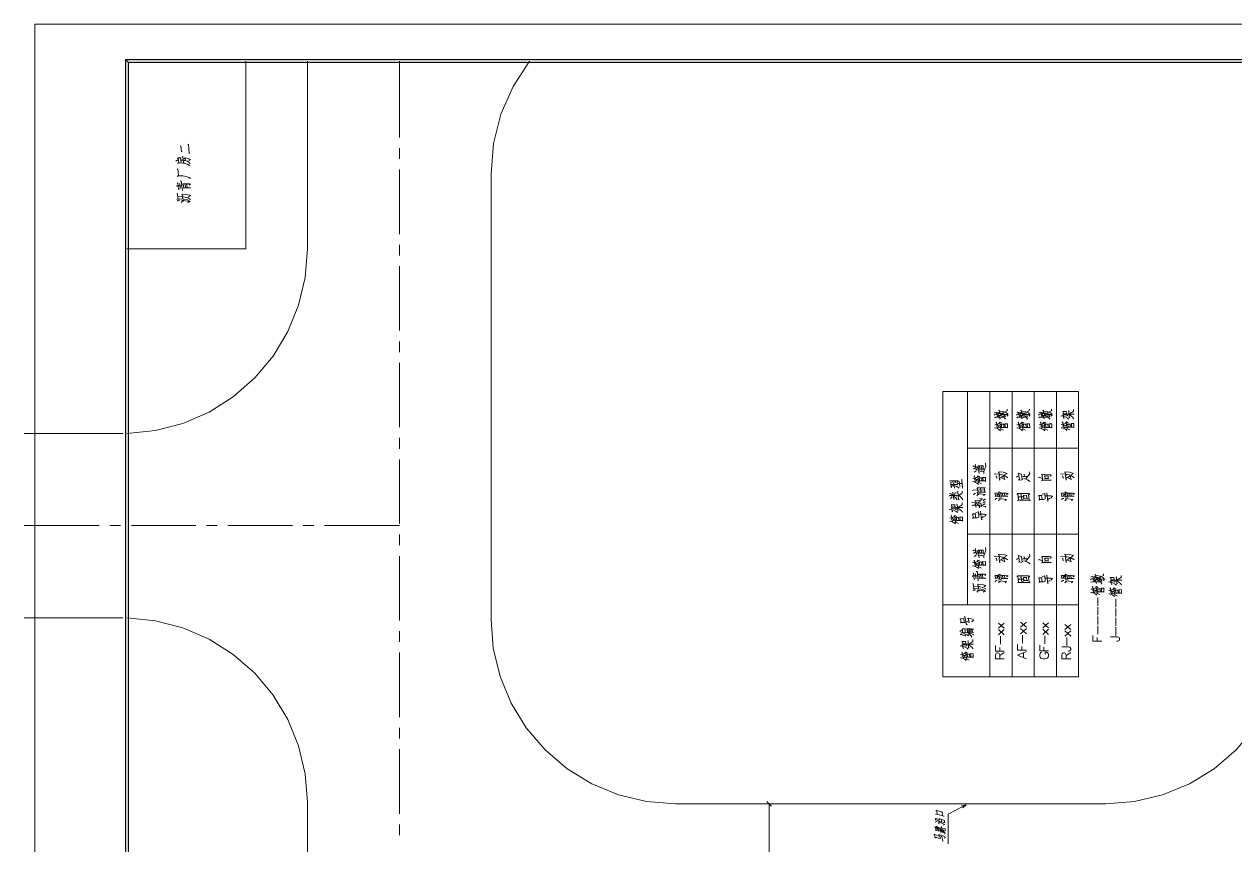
# Model space of a CAD drawing. Header units: millimetres. Extents: x 261 to 114907, y 32 to 1998430.
# Drawn here: x 13619 to 53020, y 1971724 to 1998430 of the extents above; entities that cross this region are included whole.
import ezdxf

# ---------------------------------------------------------------- set-up
doc = ezdxf.new("R2010")
doc.units = ezdxf.units.MM

msp = doc.modelspace()

# ---------------------------------------------------------------- hatches: boundary and pattern name
h = msp.add_hatch(color=0)
h.dxf.hatch_style = 2
h.paths.add_polyline_path([(113757, 1997279), (113657, 1997179), (17014, 1997179), (16914, 1997279)])
h = msp.add_hatch(color=0)
h.dxf.hatch_style = 2
h.paths.add_polyline_path([(16914, 1997279), (17014, 1997179), (17014, 1928383), (16914, 1928283)])
h = msp.add_hatch(color=0)
h.dxf.hatch_style = 2
h.paths.add_polyline_path([(22834, 1991113), (22832, 1991115), (22834, 1991116), (22835, 1991115)])

# ---------------------------------------------------------------- linework, layer by layer
at = {"color": 0, "lineweight": 0}
for points in [[(114907, 1927133), (114907, 1998430), (13963, 1998430), (13963, 1927133)], [(113757, 1997279), (113657, 1997179), (17014, 1997179), (16914, 1997279)], [(16914, 1997279), (17014, 1997179), (17014, 1928383), (16914, 1928283)], [(44619, 1983325), (44634, 1983343)]]:
    msp.add_lwpolyline(points, close=True, dxfattribs=at)
for points in [[(20833, 1997229), (20833, 1991115)], [(22834, 1997229), (22834, 1991115)], [(25835, 1997229), (25835, 1994745)], [(30065, 1997229), (29528, 1996402), (29135, 1995499), (28894, 1994543), (28813, 1993560)], [(18984, 1994226), (18964, 1994529), (18945, 1994519)], [(18759, 1994290), (18740, 1994277), (18720, 1994475), (18696, 1994459)], [(18822, 1993934), (18799, 1993918), (18779, 1994129), (18755, 1994119)], [(18984, 1994226), (19008, 1994245)], [(25835, 1994396), (25835, 1994046)], [(18555, 1993978), (18594, 1994009), (18621, 1994000)], [(18645, 1993505), (18621, 1993722), (18594, 1993706)], [(18649, 1993918), (18625, 1994075), (18598, 1994066), (18633, 1994081), (18724, 1994081), (18708, 1994081), (18728, 1993915)], [(18637, 1993918), (18606, 1993902)], [(18637, 1993918), (18783, 1993908), (18929, 1993877), (19011, 1993826)], [(18763, 1994015), (18740, 1993990)], [(18763, 1994015), (18787, 1994006)], [(18838, 1993993), (18799, 1993978)], [(18862, 1993990), (18854, 1994069), (18826, 1994059), (18862, 1994078), (18952, 1994062), (19031, 1994031), (18976, 1993993)], [(18838, 1993993), (18929, 1993968), (18984, 1993930), (19015, 1993886)], [(18621, 1993499), (18602, 1993470)], [(18621, 1993499), (18779, 1993499), (18889, 1993476), (18988, 1993439), (19027, 1993413)], [(18783, 1993029), (18767, 1993014), (18732, 1993332), (18708, 1993316)], [(25835, 1993697), (25835, 1991601)], [(28813, 1993560), (28813, 1979057)], [(18586, 1993174), (18562, 1993155)], [(18586, 1993174), (18748, 1993174)], [(18621, 1992749), (18606, 1992919), (18590, 1992906)], [(18661, 1993070), (18637, 1993051), (18614, 1993266), (18598, 1993253)], [(18708, 1993098), (18696, 1993086), (18680, 1993250), (18673, 1993237)], [(18795, 1993234), (18775, 1993221), (18799, 1993234), (19008, 1993234), (19035, 1993225), (18992, 1993187)], [(18814, 1993101), (18791, 1993092)], [(18795, 1993234), (18811, 1993101)], [(18814, 1993101), (19031, 1993101), (19011, 1993089)], [(18862, 1993206), (18842, 1993196)], [(18862, 1993206), (18874, 1993108)], [(18925, 1993101), (18917, 1993209), (18897, 1993199)], [(18586, 1992730), (18625, 1992746), (18795, 1992736), (18933, 1992711), (19027, 1992664)], [(18645, 1992702), (18610, 1992667)], [(18689, 1992834), (18645, 1992818)], [(18645, 1992702), (18680, 1992705)], [(18689, 1992834), (18807, 1992815), (18948, 1992774), (19027, 1992727)], [(18755, 1992670), (18724, 1992623)], [(18779, 1992752), (18763, 1992897), (18744, 1992884), (18771, 1992897), (18905, 1992887), (19035, 1992853), (18968, 1992809)], [(19000, 1992661), (18744, 1992708)], [(18755, 1992670), (18803, 1992670)], [(18779, 1992752), (18795, 1992768)], [(19000, 1992661), (18940, 1992626)], [(16964, 1985114), (17888, 1985207), (18787, 1985440), (19639, 1985809), (20424, 1986306), (21122, 1986918), (21718, 1987630), (22198, 1988425), (22548, 1989285), (22762, 1990188), (22834, 1991115)], [(16964, 1991115), (20833, 1991115)], [(25835, 1991252), (25835, 1990903)], [(25835, 1990553), (25835, 1988457)], [(25835, 1988108), (25835, 1987759)], [(25835, 1987409), (25835, 1985313)], [(43523, 1986473), (47932, 1986473)], [(43523, 1986473), (47212, 1986473)], [(43523, 1977186), (43523, 1986473)], [(44319, 1979535), (44319, 1986473)], [(45051, 1977186), (45051, 1986473)], [(45771, 1977186), (45771, 1986473)], [(46491, 1977186), (46491, 1986473)], [(47212, 1977186), (47212, 1986473)], [(47932, 1977186), (47932, 1986473)], [(45363, 1985791), (45348, 1985873), (45325, 1985861)], [(45397, 1985839), (45363, 1985827)], [(45397, 1985839), (45499, 1985818), (45586, 1985782), (45628, 1985743)], [(45613, 1985843), (45454, 1985773)], [(45613, 1985843), (45616, 1985897)], [(46083, 1985791), (46068, 1985873), (46045, 1985861)], [(46117, 1985839), (46083, 1985827)], [(46117, 1985839), (46220, 1985818), (46306, 1985782), (46348, 1985743)], [(46333, 1985843), (46174, 1985773)], [(46333, 1985843), (46337, 1985897)], [(46803, 1985791), (46788, 1985873), (46766, 1985861)], [(46837, 1985839), (46803, 1985827)], [(46837, 1985839), (46940, 1985818), (47027, 1985782), (47068, 1985743)], [(47053, 1985843), (46894, 1985773)], [(47053, 1985843), (47057, 1985897)], [(47429, 1985833), (47410, 1985821), (47429, 1985830), (47546, 1985830), (47535, 1985830), (47539, 1985758)], [(47429, 1985833), (47440, 1985755)], [(47656, 1985637), (47633, 1985622), (47614, 1985852), (47595, 1985836)], [(47637, 1985746), (47770, 1985830), (47770, 1985891)], [(45223, 1985734), (45193, 1985703)], [(45231, 1985809), (45200, 1985794)], [(45227, 1985640), (45200, 1985622)], [(45223, 1985734), (45261, 1985728)], [(45227, 1985640), (45496, 1985640)], [(45231, 1985809), (45340, 1985794), (45424, 1985776), (45481, 1985758)], [(45276, 1985386), (45265, 1985479), (45246, 1985464)], [(45306, 1985682), (45295, 1985667), (45272, 1985773), (45253, 1985767)], [(45337, 1985431), (45295, 1985407)], [(45325, 1985697), (45314, 1985761), (45303, 1985755), (45314, 1985761), (45386, 1985761), (45382, 1985761), (45390, 1985703)], [(45337, 1985697), (45318, 1985688)], [(45390, 1985597), (45371, 1985588), (45356, 1985679), (45333, 1985670)], [(45337, 1985697), (45405, 1985697), (45393, 1985691)], [(45337, 1985431), (45352, 1985425)], [(45401, 1985256), (45371, 1985470), (45348, 1985461), (45378, 1985479), (45435, 1985443)], [(45454, 1985685), (45435, 1985673), (45420, 1985758), (45397, 1985746), (45424, 1985761), (45488, 1985722)], [(45503, 1985728), (45469, 1985707)], [(45533, 1985576), (45560, 1985591), (45477, 1985676)], [(45530, 1985652), (45556, 1985664), (45496, 1985761)], [(45503, 1985728), (45616, 1985731), (45643, 1985716), (45598, 1985676)], [(45549, 1985310), (45541, 1985422), (45526, 1985419), (45541, 1985428), (45620, 1985425), (45624, 1985310)], [(45943, 1985734), (45913, 1985703)], [(45951, 1985809), (45921, 1985794)], [(45947, 1985640), (45921, 1985622)], [(45943, 1985734), (45981, 1985728)], [(45947, 1985640), (46216, 1985640)], [(45951, 1985809), (46061, 1985794), (46144, 1985776), (46201, 1985758)], [(45996, 1985386), (45985, 1985479), (45966, 1985464)], [(46026, 1985682), (46015, 1985667), (45992, 1985773), (45973, 1985767)], [(46057, 1985431), (46015, 1985407)], [(46045, 1985697), (46034, 1985761), (46023, 1985755), (46034, 1985761), (46106, 1985761), (46102, 1985761), (46110, 1985703)], [(46057, 1985697), (46038, 1985688)], [(46110, 1985597), (46091, 1985588), (46076, 1985679), (46053, 1985670)], [(46057, 1985697), (46125, 1985697), (46114, 1985691)], [(46057, 1985431), (46072, 1985425)], [(46121, 1985256), (46091, 1985470), (46068, 1985461), (46098, 1985479), (46155, 1985443)], [(46174, 1985685), (46155, 1985673), (46140, 1985758), (46117, 1985746), (46144, 1985761), (46208, 1985722)], [(46223, 1985728), (46189, 1985707)], [(46254, 1985576), (46280, 1985591), (46197, 1985676)], [(46250, 1985652), (46276, 1985664), (46216, 1985761)], [(46223, 1985728), (46337, 1985731), (46363, 1985716), (46318, 1985676)], [(46269, 1985310), (46261, 1985422), (46246, 1985419), (46261, 1985428), (46340, 1985425), (46344, 1985310)], [(46664, 1985734), (46633, 1985703)], [(46671, 1985809), (46641, 1985794)], [(46667, 1985640), (46641, 1985622)], [(46664, 1985734), (46701, 1985728)], [(46667, 1985640), (46936, 1985640)], [(46671, 1985809), (46781, 1985794), (46864, 1985776), (46921, 1985758)], [(46716, 1985386), (46705, 1985479), (46686, 1985464)], [(46747, 1985682), (46735, 1985667), (46713, 1985773), (46694, 1985767)], [(46777, 1985431), (46735, 1985407)], [(46766, 1985697), (46754, 1985761), (46743, 1985755), (46754, 1985761), (46826, 1985761), (46822, 1985761), (46830, 1985703)], [(46777, 1985697), (46758, 1985688)], [(46830, 1985597), (46811, 1985588), (46796, 1985679), (46773, 1985670)], [(46777, 1985697), (46845, 1985697), (46834, 1985691)], [(46777, 1985431), (46792, 1985425)], [(46841, 1985256), (46811, 1985470), (46788, 1985461), (46819, 1985479), (46875, 1985443)], [(46894, 1985685), (46875, 1985673), (46860, 1985758), (46837, 1985746), (46864, 1985761), (46928, 1985722)], [(46943, 1985728), (46909, 1985707)], [(46974, 1985576), (47000, 1985591), (46917, 1985676)], [(46970, 1985652), (46996, 1985664), (46936, 1985761)], [(46943, 1985728), (47057, 1985731), (47083, 1985716), (47038, 1985676)], [(46989, 1985310), (46981, 1985422), (46966, 1985419), (46981, 1985428), (47061, 1985425), (47064, 1985310)], [(47376, 1985682), (47354, 1985670)], [(47376, 1985682), (47497, 1985655), (47580, 1985613), (47622, 1985579)], [(47437, 1985392), (47425, 1985485), (47406, 1985470)], [(47440, 1985755), (47414, 1985743)], [(47474, 1985613), (47452, 1985597), (47437, 1985716), (47422, 1985700), (47452, 1985719), (47516, 1985716), (47584, 1985697), (47546, 1985670)], [(47440, 1985755), (47565, 1985755), (47558, 1985743)], [(47497, 1985437), (47455, 1985413)], [(47497, 1985437), (47512, 1985431)], [(47561, 1985262), (47531, 1985476), (47508, 1985467), (47539, 1985485), (47595, 1985449)], [(47595, 1985743), (47565, 1985722)], [(47595, 1985743), (47792, 1985740), (47773, 1985728)], [(47645, 1985725), (47747, 1985634), (47781, 1985591)], [(47709, 1985316), (47701, 1985428), (47686, 1985425), (47701, 1985434), (47781, 1985431), (47785, 1985316)], [(13619, 1985113), (16832, 1985113)], [(45238, 1985292), (45204, 1985286)], [(45246, 1985407), (45208, 1985392)], [(45238, 1985292), (45344, 1985244), (45393, 1985201)], [(45246, 1985407), (45329, 1985359)], [(45299, 1985277), (45280, 1985359), (45253, 1985343)], [(45337, 1985313), (45303, 1985289)], [(45325, 1985337), (45352, 1985362), (45382, 1985356)], [(45337, 1985313), (45375, 1985304)], [(45409, 1985256), (45378, 1985241)], [(45431, 1985310), (45424, 1985410), (45401, 1985401), (45424, 1985410), (45499, 1985410), (45507, 1985316)], [(45431, 1985310), (45409, 1985298)], [(45409, 1985256), (45492, 1985220)], [(45431, 1985310), (45632, 1985310), (45613, 1985298)], [(45958, 1985292), (45924, 1985286)], [(45966, 1985407), (45928, 1985392)], [(45958, 1985292), (46064, 1985244), (46114, 1985201)], [(45966, 1985407), (46049, 1985359)], [(46019, 1985277), (46000, 1985359), (45973, 1985343)], [(46057, 1985313), (46023, 1985289)], [(46045, 1985337), (46072, 1985362), (46102, 1985356)], [(46057, 1985313), (46095, 1985304)], [(46129, 1985256), (46098, 1985241)], [(46151, 1985310), (46144, 1985410), (46121, 1985401), (46144, 1985410), (46220, 1985410), (46227, 1985316)], [(46151, 1985310), (46129, 1985298)], [(46129, 1985256), (46212, 1985220)], [(46151, 1985310), (46352, 1985310), (46333, 1985298)], [(46679, 1985292), (46645, 1985286)], [(46686, 1985407), (46648, 1985392)], [(46679, 1985292), (46784, 1985244), (46834, 1985201)], [(46686, 1985407), (46769, 1985359)], [(46739, 1985277), (46720, 1985359), (46694, 1985343)], [(46777, 1985313), (46743, 1985289)], [(46766, 1985337), (46792, 1985362), (46822, 1985356)], [(46777, 1985313), (46815, 1985304)], [(46849, 1985256), (46819, 1985241)], [(46872, 1985310), (46864, 1985410), (46841, 1985401), (46864, 1985410), (46940, 1985410), (46947, 1985316)], [(46872, 1985310), (46849, 1985298)], [(46849, 1985256), (46932, 1985220)], [(46872, 1985310), (47072, 1985310), (47053, 1985298)], [(47399, 1985298), (47365, 1985292)], [(47406, 1985413), (47369, 1985398)], [(47399, 1985298), (47505, 1985250), (47554, 1985208)], [(47406, 1985413), (47489, 1985365)], [(47459, 1985283), (47440, 1985365), (47414, 1985350)], [(47497, 1985319), (47463, 1985295)], [(47486, 1985343), (47512, 1985368), (47542, 1985362)], [(47497, 1985319), (47535, 1985310)], [(47569, 1985262), (47539, 1985247)], [(47592, 1985316), (47584, 1985416), (47561, 1985407), (47584, 1985416), (47660, 1985416), (47667, 1985322)], [(47592, 1985316), (47569, 1985304)], [(47569, 1985262), (47652, 1985226)], [(47592, 1985316), (47792, 1985316), (47773, 1985304)], [(25835, 1984964), (25835, 1984615)], [(25835, 1984265), (25835, 1982169)], [(44319, 1984633), (47932, 1984633)], [(47212, 1977186), (47212, 1984633)], [(47932, 1977186), (47932, 1984633)], [(44513, 1984054), (44491, 1984039)], [(44513, 1984054), (44608, 1984018)], [(44566, 1983988), (44513, 1983954)], [(44589, 1983885), (44536, 1983851)], [(44634, 1983933), (44608, 1983915), (44585, 1984106), (44566, 1984094)], [(44566, 1983988), (44600, 1983976)], [(44589, 1983885), (44608, 1983882)], [(44634, 1984006), (44611, 1983997)], [(44634, 1984006), (44679, 1983972)], [(44664, 1984054), (44645, 1984048), (44664, 1984060), (44846, 1984060), (44827, 1984060), (44835, 1983954)], [(44683, 1983954), (44657, 1983939)], [(44710, 1983830), (44698, 1983821), (44679, 1983891), (44664, 1983885), (44691, 1983903), (44751, 1983870), (44782, 1983891), (44816, 1983888), (44854, 1983867), (44854, 1983806), (44854, 1983870), (44918, 1984051), (44910, 1984139)], [(44664, 1984054), (44676, 1983954)], [(44683, 1983954), (44857, 1983954), (44838, 1983948)], [(44713, 1984042), (44698, 1984033)], [(44713, 1984042), (44725, 1983954)], [(44782, 1983957), (44766, 1984042), (44751, 1984033)], [(45378, 1983752), (45359, 1983740), (45340, 1983852), (45318, 1983846), (45359, 1983864), (45477, 1983849), (45613, 1983813), (45541, 1983776)], [(46208, 1983625), (46344, 1983795), (46337, 1983864)], [(47539, 1983752), (47520, 1983740), (47501, 1983852), (47478, 1983846), (47520, 1983864), (47637, 1983849), (47773, 1983813), (47701, 1983776)], [(43758, 1983571), (43731, 1983556)], [(43758, 1983571), (43980, 1983574), (44022, 1983565), (43973, 1983520)], [(43811, 1983362), (43788, 1983347), (43777, 1983489), (43762, 1983480)], [(43818, 1983529), (43773, 1983517)], [(43818, 1983529), (43943, 1983532), (43916, 1983514)], [(43894, 1983332), (43875, 1983492), (43863, 1983483)], [(44003, 1983483), (43969, 1983468)], [(44003, 1983483), (44143, 1983480)], [(44083, 1983399), (44068, 1983386), (44052, 1983562), (44037, 1983544)], [(44158, 1983335), (44140, 1983617), (44124, 1983608)], [(44521, 1983546), (44487, 1983540)], [(44528, 1983661), (44491, 1983646)], [(44521, 1983546), (44626, 1983498), (44676, 1983455)], [(44559, 1983640), (44547, 1983734), (44528, 1983719)], [(44528, 1983661), (44611, 1983613)], [(44581, 1983531), (44562, 1983613), (44536, 1983598)], [(44619, 1983685), (44577, 1983661)], [(44619, 1983567), (44585, 1983543)], [(44608, 1983592), (44634, 1983616), (44664, 1983610)], [(44619, 1983685), (44634, 1983679)], [(44619, 1983567), (44657, 1983558)], [(44683, 1983510), (44653, 1983725), (44630, 1983716), (44660, 1983734), (44717, 1983698)], [(44691, 1983510), (44660, 1983495)], [(44713, 1983564), (44706, 1983664), (44683, 1983655), (44706, 1983664), (44782, 1983664), (44789, 1983570)], [(44713, 1983564), (44691, 1983552)], [(44691, 1983510), (44774, 1983473)], [(44713, 1983564), (44914, 1983564), (44895, 1983552)], [(44831, 1983564), (44823, 1983676), (44808, 1983673), (44823, 1983682), (44903, 1983679), (44907, 1983564)], [(45223, 1983798), (45189, 1983785)], [(45223, 1983798), (45359, 1983788), (45518, 1983749), (45635, 1983670)], [(45265, 1983725), (45242, 1983716)], [(45265, 1983725), (45276, 1983640)], [(45386, 1983613), (45367, 1983592), (45352, 1983740)], [(45401, 1983673), (45367, 1983655)], [(45401, 1983673), (45537, 1983610), (45499, 1983713)], [(45481, 1983725), (45428, 1983692)], [(45481, 1983725), (45530, 1983719)], [(45955, 1983716), (45913, 1983686)], [(45955, 1983716), (45973, 1983710)], [(45981, 1983819), (45966, 1983810), (45985, 1983822), (46049, 1983798)], [(46019, 1983607), (45970, 1983598)], [(45981, 1983819), (46015, 1983601)], [(46019, 1983607), (46087, 1983586)], [(46121, 1983625), (46095, 1983610), (46076, 1983788), (46057, 1983773)], [(46129, 1983713), (46102, 1983698)], [(46129, 1983713), (46265, 1983713)], [(46170, 1983643), (46140, 1983631)], [(46178, 1983710), (46170, 1983782), (46151, 1983767)], [(46170, 1983643), (46276, 1983598), (46356, 1983546)], [(46664, 1983692), (46626, 1983667)], [(46664, 1983692), (46766, 1983634)], [(46762, 1983589), (46750, 1983782), (46728, 1983773), (46754, 1983782), (46993, 1983779), (47053, 1983758), (47004, 1983722)], [(46758, 1983589), (46728, 1983567)], [(46758, 1983589), (47042, 1983586), (47019, 1983580)], [(46845, 1983643), (46841, 1983728), (46815, 1983722), (46841, 1983731), (46955, 1983731), (46943, 1983728), (46951, 1983640)], [(46845, 1983643), (46822, 1983631)], [(46845, 1983643), (46959, 1983643), (46947, 1983634)], [(47384, 1983798), (47350, 1983785)], [(47384, 1983798), (47520, 1983788), (47679, 1983749), (47796, 1983670)], [(47425, 1983725), (47403, 1983716)], [(47425, 1983725), (47437, 1983640)], [(47546, 1983613), (47527, 1983592), (47512, 1983740)], [(47561, 1983673), (47527, 1983655)], [(47561, 1983673), (47698, 1983610), (47660, 1983713)], [(47641, 1983725), (47588, 1983692)], [(47641, 1983725), (47690, 1983719)], [(43739, 1983087), (43720, 1983075)], [(43769, 1983160), (43731, 1983151)], [(43739, 1983087), (43943, 1983090)], [(43769, 1983160), (43830, 1983115)], [(43992, 1983447), (43780, 1983447)], [(43818, 1983405), (43784, 1983389)], [(43818, 1983405), (43871, 1983405), (43954, 1983392), (44007, 1983365), (44052, 1983326)], [(43897, 1982987), (43871, 1982975), (43845, 1983196), (43830, 1983181)], [(43879, 1983072), (43947, 1983006), (43988, 1982948)], [(43924, 1983178), (43886, 1983105)], [(43894, 1983332), (43901, 1983341)], [(43924, 1983178), (43962, 1983181)], [(43973, 1983093), (43950, 1983075)], [(43973, 1983093), (44068, 1983066), (44136, 1983002), (44174, 1982954)], [(43992, 1983447), (43980, 1983438)], [(44030, 1982954), (44003, 1983220), (43988, 1983208)], [(44151, 1983172), (44033, 1983090)], [(44151, 1983172), (44151, 1983229)], [(44158, 1983335), (44170, 1983344)], [(44483, 1983250), (44502, 1983268), (44876, 1983271)], [(44521, 1983117), (44559, 1983159), (44589, 1983150)], [(44653, 1983199), (44619, 1983183)], [(44653, 1983126), (44626, 1983084)], [(44634, 1983343), (44664, 1983202)], [(44634, 1983343), (44895, 1983343), (44865, 1983343), (44888, 1983199)], [(44891, 1983120), (44649, 1983159)], [(44653, 1983199), (44903, 1983199)], [(44653, 1983126), (44695, 1983123)], [(44748, 1983325), (44729, 1983316)], [(44748, 1983325), (44770, 1983195)], [(44891, 1983120), (44846, 1983087)], [(45234, 1983071), (45223, 1983165), (45208, 1983156), (45227, 1983168), (45363, 1983168)], [(45234, 1983074), (45216, 1983062)], [(45234, 1983074), (45367, 1983074)], [(45295, 1983129), (45272, 1983117), (45295, 1983129), (45363, 1983129)], [(45295, 1983129), (45303, 1983071)], [(45367, 1983041), (45352, 1983207), (45333, 1983201), (45352, 1983213), (45409, 1983189)], [(45420, 1983074), (45405, 1983168), (45390, 1983153), (45409, 1983168), (45586, 1983171), (45639, 1983153), (45590, 1983120)], [(45405, 1983062), (45428, 1983071), (45628, 1983071), (45609, 1983062)], [(45465, 1983150), (45450, 1983141)], [(45465, 1983150), (45473, 1983077)], [(45526, 1983153), (45518, 1983147)], [(45526, 1983153), (45537, 1983077)], [(45958, 1983150), (45928, 1983135), (45958, 1983153), (46306, 1983153), (46348, 1983141), (46314, 1983111)], [(45958, 1983150), (45985, 1982935)], [(46110, 1982965), (46091, 1982950), (46072, 1983123), (46049, 1983111)], [(46148, 1983093), (46132, 1983087), (46151, 1983099), (46257, 1983096), (46246, 1983096), (46254, 1983011)], [(46148, 1983093), (46155, 1983002)], [(46325, 1982932), (46306, 1983123)], [(46656, 1983087), (46630, 1983074), (46656, 1983087), (46747, 1983087), (46731, 1983087), (46750, 1982959)], [(46656, 1983087), (46667, 1982962)], [(46660, 1982959), (46807, 1982959), (46845, 1982987), (46837, 1983153), (46754, 1983132)], [(46849, 1983065), (46860, 1983080), (47031, 1983080), (47087, 1983065), (47031, 1983008)], [(46951, 1982914), (46932, 1982899), (46906, 1983174), (46887, 1983159)], [(47395, 1983071), (47384, 1983165), (47369, 1983156), (47388, 1983168), (47523, 1983168)], [(47395, 1983074), (47376, 1983062)], [(47395, 1983074), (47527, 1983074)], [(47455, 1983129), (47433, 1983117), (47455, 1983129), (47523, 1983129)], [(47455, 1983129), (47463, 1983071)], [(47527, 1983041), (47512, 1983207), (47493, 1983201), (47512, 1983213), (47569, 1983189)], [(47580, 1983074), (47565, 1983168), (47550, 1983153), (47569, 1983168), (47747, 1983171), (47800, 1983153), (47751, 1983120)], [(47565, 1983062), (47588, 1983071), (47788, 1983071), (47770, 1983062)], [(47626, 1983150), (47611, 1983141)], [(47626, 1983150), (47633, 1983077)], [(47686, 1983153), (47679, 1983147)], [(47686, 1983153), (47698, 1983077)], [(43807, 1983045), (43765, 1982999)], [(43803, 1982791), (43784, 1982779), (43803, 1982788), (43920, 1982788), (43909, 1982788), (43913, 1982715)], [(43814, 1982712), (43788, 1982700)], [(43848, 1982570), (43826, 1982555), (43811, 1982673), (43796, 1982658), (43826, 1982676), (43890, 1982673), (43958, 1982655), (43920, 1982628)], [(43803, 1982791), (43814, 1982712)], [(43807, 1983045), (43837, 1983036)], [(43814, 1982712), (43939, 1982712), (43931, 1982700)], [(43969, 1982700), (43939, 1982679)], [(44030, 1982594), (44007, 1982579), (43988, 1982809), (43969, 1982794)], [(43969, 1982700), (44166, 1982697), (44147, 1982685)], [(44011, 1982703), (44143, 1982788), (44143, 1982848)], [(44018, 1982682), (44121, 1982591), (44155, 1982549)], [(44030, 1982954), (44045, 1982969)], [(44494, 1982875), (44464, 1982859)], [(44510, 1982778), (44472, 1982760)], [(44494, 1982875), (44596, 1982869), (44713, 1982847), (44797, 1982811)], [(44510, 1982778), (44782, 1982775), (44804, 1982769), (44759, 1982739)], [(44626, 1982841), (44604, 1982829), (44593, 1982923), (44555, 1982917), (44589, 1982926), (44645, 1982917), (44732, 1982926), (44782, 1982959), (44797, 1982990), (44706, 1982978)], [(44608, 1982727), (44593, 1982715), (44577, 1982829), (44555, 1982817)], [(44717, 1982715), (44649, 1982823)], [(44695, 1982890), (44657, 1982832)], [(44695, 1982890), (44748, 1982887)], [(44717, 1982715), (44695, 1982693)], [(44880, 1982890), (44827, 1982850)], [(44880, 1982823), (44827, 1982793)], [(44922, 1982736), (44827, 1982745)], [(44831, 1982920), (44872, 1982968), (44907, 1982953)], [(44880, 1982890), (44903, 1982872)], [(44880, 1982823), (44910, 1982808)], [(44922, 1982736), (44891, 1982715)], [(45219, 1982962), (45253, 1982999), (45291, 1982999)], [(45367, 1982965), (45329, 1982923)], [(45371, 1983044), (45340, 1983038)], [(45590, 1982965), (45344, 1982996)], [(45367, 1982965), (45393, 1982956)], [(45371, 1983044), (45431, 1983026)], [(45590, 1982965), (45549, 1982926)], [(45981, 1982935), (45943, 1982923)], [(45981, 1982935), (46359, 1982935), (46337, 1982923)], [(46008, 1983044), (45985, 1983029)], [(46008, 1983044), (46163, 1983044)], [(46155, 1982999), (46132, 1982984)], [(46155, 1982999), (46280, 1983002), (46265, 1982990)], [(46660, 1982959), (46641, 1982941)], [(46940, 1982965), (46978, 1982996), (47015, 1982990)], [(47380, 1982962), (47414, 1982999), (47452, 1982999)], [(47527, 1982965), (47489, 1982923)], [(47531, 1983044), (47501, 1983038)], [(47751, 1982965), (47505, 1982996)], [(47527, 1982965), (47554, 1982956)], [(47531, 1983044), (47592, 1983026)], [(47751, 1982965), (47709, 1982926)], [(43750, 1982640), (43728, 1982628)], [(43780, 1982370), (43743, 1982355)], [(43750, 1982640), (43871, 1982613), (43954, 1982570), (43996, 1982537)], [(43811, 1982349), (43799, 1982443), (43780, 1982428)], [(43780, 1982370), (43863, 1982322)], [(43833, 1982240), (43814, 1982322), (43788, 1982307)], [(43871, 1982394), (43830, 1982370)], [(43871, 1982277), (43837, 1982252)], [(43860, 1982301), (43886, 1982325), (43916, 1982319)], [(43871, 1982394), (43886, 1982388)], [(43871, 1982277), (43909, 1982267)], [(43935, 1982219), (43905, 1982434), (43882, 1982425), (43913, 1982443), (43969, 1982407)], [(43965, 1982273), (43958, 1982373), (43935, 1982364), (43958, 1982373), (44033, 1982373), (44041, 1982280)], [(43965, 1982273), (43943, 1982261)], [(43965, 1982273), (44166, 1982273), (44147, 1982261)], [(44083, 1982273), (44075, 1982385), (44060, 1982382), (44075, 1982391), (44155, 1982388), (44158, 1982273)], [(44498, 1982491), (44472, 1982479), (44498, 1982491), (44589, 1982491), (44574, 1982491), (44593, 1982363)], [(44502, 1982363), (44483, 1982345)], [(44498, 1982491), (44510, 1982366)], [(44502, 1982363), (44649, 1982363), (44687, 1982391), (44679, 1982557), (44596, 1982536)], [(44691, 1982469), (44702, 1982485), (44872, 1982485), (44929, 1982469), (44872, 1982412)], [(44793, 1982318), (44774, 1982303), (44748, 1982578), (44729, 1982563)], [(44782, 1982369), (44819, 1982400), (44857, 1982394)], [(13619, 1982112), (16059, 1982112)], [(16408, 1982112), (16757, 1982112)], [(17107, 1982112), (19203, 1982112)], [(19552, 1982112), (19901, 1982112)], [(20251, 1982112), (22347, 1982112)], [(22696, 1982112), (23045, 1982112)], [(23395, 1982112), (25835, 1982112)], [(43773, 1982255), (43739, 1982249)], [(43773, 1982255), (43879, 1982207), (43928, 1982165)], [(43943, 1982219), (43913, 1982204)], [(43943, 1982219), (44026, 1982183)], [(25835, 1981820), (25835, 1981471)], [(44319, 1981829), (47932, 1981829)], [(25835, 1981121), (25835, 1979025)], [(44513, 1981311), (44491, 1981296)], [(44513, 1981311), (44608, 1981275)], [(44566, 1981244), (44513, 1981211)], [(44589, 1981141), (44536, 1981108)], [(44634, 1981190), (44608, 1981172), (44585, 1981362), (44566, 1981350)], [(44566, 1981244), (44600, 1981232)], [(44589, 1981141), (44608, 1981138)], [(44634, 1981262), (44611, 1981253)], [(44634, 1981262), (44679, 1981229)], [(44664, 1981311), (44645, 1981305), (44664, 1981317), (44846, 1981317), (44827, 1981317), (44835, 1981211)], [(44683, 1981211), (44657, 1981196)], [(44710, 1981087), (44698, 1981078), (44679, 1981147), (44664, 1981141), (44691, 1981159), (44751, 1981126), (44782, 1981147), (44816, 1981144), (44854, 1981123), (44854, 1981063), (44854, 1981126), (44918, 1981308), (44910, 1981396)], [(44664, 1981311), (44676, 1981211)], [(44683, 1981211), (44857, 1981211), (44838, 1981205)], [(44713, 1981299), (44698, 1981290)], [(44713, 1981299), (44725, 1981211)], [(44782, 1981214), (44766, 1981299), (44751, 1981290)], [(45223, 1981120), (45189, 1981108)], [(45223, 1981120), (45189, 1981108)], [(45223, 1981120), (45359, 1981111), (45518, 1981072), (45635, 1980993)], [(45223, 1981120), (45359, 1981111), (45518, 1981072), (45635, 1980993)], [(45378, 1981075), (45359, 1981063), (45340, 1981175), (45318, 1981169), (45359, 1981187), (45477, 1981172), (45613, 1981135), (45541, 1981099)], [(45378, 1981075), (45359, 1981063), (45340, 1981175), (45318, 1981169), (45359, 1981187), (45477, 1981172), (45613, 1981135), (45541, 1981099)], [(45981, 1981141), (45966, 1981132), (45985, 1981144), (46049, 1981120)], [(45981, 1981141), (46015, 1980924)], [(46121, 1980948), (46095, 1980933), (46076, 1981111), (46057, 1981096)], [(46178, 1981032), (46170, 1981105), (46151, 1981090)], [(46208, 1980948), (46344, 1981117), (46337, 1981187)], [(46762, 1980912), (46750, 1981105), (46728, 1981096), (46754, 1981105), (46993, 1981102), (47053, 1981081), (47004, 1981045)], [(47384, 1981120), (47350, 1981108)], [(47384, 1981120), (47520, 1981111), (47679, 1981072), (47796, 1980993)], [(47539, 1981075), (47520, 1981063), (47501, 1981175), (47478, 1981169), (47520, 1981187), (47637, 1981172), (47773, 1981135), (47701, 1981099)], [(44521, 1980803), (44487, 1980797)], [(44528, 1980918), (44491, 1980903)], [(44521, 1980803), (44626, 1980754), (44676, 1980712)], [(44559, 1980896), (44547, 1980990), (44528, 1980975)], [(44528, 1980918), (44611, 1980869)], [(44581, 1980788), (44562, 1980869), (44536, 1980854)], [(44619, 1980942), (44577, 1980918)], [(44619, 1980824), (44585, 1980800)], [(44608, 1980848), (44634, 1980872), (44664, 1980866)], [(44619, 1980942), (44634, 1980936)], [(44619, 1980824), (44657, 1980815)], [(44683, 1980766), (44653, 1980981), (44630, 1980972), (44660, 1980990), (44717, 1980954)], [(44691, 1980766), (44660, 1980751)], [(44713, 1980821), (44706, 1980921), (44683, 1980912), (44706, 1980921), (44782, 1980921), (44789, 1980827)], [(44713, 1980821), (44691, 1980809)], [(44691, 1980766), (44774, 1980730)], [(44713, 1980821), (44914, 1980821), (44895, 1980809)], [(44831, 1980821), (44823, 1980933), (44808, 1980930), (44823, 1980939), (44903, 1980936), (44907, 1980821)], [(45265, 1981047), (45242, 1981038)], [(45265, 1981047), (45242, 1981038)], [(45265, 1981047), (45276, 1980963)], [(45265, 1981047), (45276, 1980963)], [(45386, 1980936), (45367, 1980914), (45352, 1981063)], [(45386, 1980936), (45367, 1980914), (45352, 1981063)], [(45401, 1980996), (45367, 1980978)], [(45401, 1980996), (45367, 1980978)], [(45401, 1980996), (45537, 1980933), (45499, 1981035)], [(45401, 1980996), (45537, 1980933), (45499, 1981035)], [(45481, 1981047), (45428, 1981014)], [(45481, 1981047), (45428, 1981014)], [(45481, 1981047), (45530, 1981041)], [(45481, 1981047), (45530, 1981041)], [(45955, 1981038), (45913, 1981008)], [(45955, 1981038), (45973, 1981032)], [(46019, 1980930), (45970, 1980921)], [(46019, 1980930), (46087, 1980908)], [(46129, 1981035), (46102, 1981020)], [(46129, 1981035), (46265, 1981035)], [(46170, 1980966), (46140, 1980954)], [(46170, 1980966), (46276, 1980921), (46356, 1980869)], [(46664, 1981014), (46626, 1980990)], [(46664, 1981014), (46766, 1980957)], [(46758, 1980912), (46728, 1980891)], [(46758, 1980912), (47042, 1980909), (47019, 1980903)], [(46845, 1980966), (46841, 1981051), (46815, 1981045), (46841, 1981054), (46955, 1981054), (46943, 1981051), (46951, 1980963)], [(46845, 1980966), (46822, 1980954)], [(46845, 1980966), (46959, 1980966), (46947, 1980957)], [(47425, 1981047), (47403, 1981038)], [(47425, 1981047), (47437, 1980963)], [(47546, 1980936), (47527, 1980914), (47512, 1981063)], [(47561, 1980996), (47527, 1980978)], [(47561, 1980996), (47698, 1980933), (47660, 1981035)], [(47641, 1981047), (47588, 1981014)], [(47641, 1981047), (47690, 1981041)], [(44491, 1980473), (44468, 1980455)], [(44491, 1980473), (44645, 1980473)], [(44562, 1980373), (44540, 1980355), (44517, 1980560), (44502, 1980548)], [(44608, 1980400), (44596, 1980388), (44581, 1980545), (44574, 1980533)], [(44679, 1980334), (44664, 1980319), (44630, 1980624), (44608, 1980609)], [(44691, 1980530), (44672, 1980518), (44695, 1980530), (44895, 1980530), (44922, 1980521), (44880, 1980485)], [(44710, 1980403), (44687, 1980394)], [(44691, 1980530), (44706, 1980403)], [(44710, 1980403), (44918, 1980403), (44899, 1980391)], [(44755, 1980503), (44736, 1980494)], [(44755, 1980503), (44766, 1980410)], [(44816, 1980403), (44808, 1980506), (44789, 1980497)], [(45234, 1980394), (45223, 1980488), (45208, 1980479), (45227, 1980491), (45363, 1980491)], [(45234, 1980394), (45223, 1980488), (45208, 1980479), (45227, 1980491), (45363, 1980491)], [(45234, 1980397), (45216, 1980385)], [(45234, 1980397), (45216, 1980385)], [(45219, 1980285), (45253, 1980321), (45291, 1980321)], [(45219, 1980285), (45253, 1980321), (45291, 1980321)], [(45234, 1980397), (45367, 1980397)], [(45234, 1980397), (45367, 1980397)], [(45295, 1980451), (45272, 1980439), (45295, 1980451), (45363, 1980451)], [(45295, 1980451), (45272, 1980439), (45295, 1980451), (45363, 1980451)], [(45295, 1980451), (45303, 1980394)], [(45295, 1980451), (45303, 1980394)], [(45367, 1980364), (45352, 1980530), (45333, 1980524), (45352, 1980536), (45409, 1980512)], [(45367, 1980364), (45352, 1980530), (45333, 1980524), (45352, 1980536), (45409, 1980512)], [(45371, 1980367), (45340, 1980361)], [(45371, 1980367), (45340, 1980361)], [(45590, 1980288), (45344, 1980318)], [(45590, 1980288), (45344, 1980318)], [(45371, 1980367), (45431, 1980348)], [(45371, 1980367), (45431, 1980348)], [(45420, 1980397), (45405, 1980491), (45390, 1980476), (45409, 1980491), (45586, 1980494), (45639, 1980476), (45590, 1980442)], [(45420, 1980397), (45405, 1980491), (45390, 1980476), (45409, 1980491), (45586, 1980494), (45639, 1980476), (45590, 1980442)], [(45405, 1980385), (45428, 1980394), (45628, 1980394), (45609, 1980385)], [(45405, 1980385), (45428, 1980394), (45628, 1980394), (45609, 1980385)], [(45465, 1980473), (45450, 1980464)], [(45465, 1980473), (45450, 1980464)], [(45465, 1980473), (45473, 1980400)], [(45465, 1980473), (45473, 1980400)], [(45526, 1980476), (45518, 1980470)], [(45526, 1980476), (45518, 1980470)], [(45526, 1980476), (45537, 1980400)], [(45526, 1980476), (45537, 1980400)], [(45958, 1980473), (45928, 1980458), (45958, 1980476), (46306, 1980476), (46348, 1980464), (46314, 1980433)], [(45958, 1980473), (45985, 1980258)], [(46008, 1980367), (45985, 1980351)], [(46008, 1980367), (46163, 1980367)], [(46110, 1980288), (46091, 1980273), (46072, 1980445), (46049, 1980433)], [(46148, 1980415), (46132, 1980409), (46151, 1980421), (46257, 1980418), (46246, 1980418), (46254, 1980333)], [(46155, 1980321), (46132, 1980306)], [(46148, 1980415), (46155, 1980324)], [(46155, 1980321), (46280, 1980324), (46265, 1980312)], [(46325, 1980255), (46306, 1980445)], [(46656, 1980409), (46630, 1980397), (46656, 1980409), (46747, 1980409), (46731, 1980409), (46750, 1980282)], [(46656, 1980409), (46667, 1980285)], [(46660, 1980282), (46807, 1980282), (46845, 1980309), (46837, 1980476), (46754, 1980454)], [(46849, 1980388), (46860, 1980403), (47031, 1980403), (47087, 1980388), (47031, 1980331)], [(46951, 1980237), (46932, 1980222), (46906, 1980497), (46887, 1980482)], [(46940, 1980288), (46978, 1980319), (47015, 1980313)], [(47395, 1980394), (47384, 1980488), (47369, 1980479), (47388, 1980491), (47523, 1980491)], [(47395, 1980397), (47376, 1980385)], [(47380, 1980285), (47414, 1980321), (47452, 1980321)], [(47395, 1980397), (47527, 1980397)], [(47455, 1980451), (47433, 1980439), (47455, 1980451), (47523, 1980451)], [(47455, 1980451), (47463, 1980394)], [(47527, 1980364), (47512, 1980530), (47493, 1980524), (47512, 1980536), (47569, 1980512)], [(47531, 1980367), (47501, 1980361)], [(47751, 1980288), (47505, 1980318)], [(47531, 1980367), (47592, 1980348)], [(47580, 1980397), (47565, 1980491), (47550, 1980476), (47569, 1980491), (47747, 1980494), (47800, 1980476), (47751, 1980442)], [(47565, 1980385), (47588, 1980394), (47788, 1980394), (47770, 1980385)], [(47626, 1980473), (47611, 1980464)], [(47626, 1980473), (47633, 1980400)], [(47686, 1980476), (47679, 1980470)], [(47686, 1980476), (47698, 1980400)], [(48359, 1980380), (48329, 1980349)], [(48367, 1980455), (48337, 1980440)], [(48359, 1980380), (48397, 1980373)], [(48367, 1980455), (48476, 1980440), (48559, 1980422), (48616, 1980404)], [(48442, 1980328), (48431, 1980313), (48408, 1980419), (48389, 1980413)], [(48461, 1980343), (48450, 1980407), (48438, 1980401), (48450, 1980407), (48522, 1980407), (48518, 1980407), (48525, 1980349)], [(48472, 1980343), (48454, 1980334)], [(48499, 1980437), (48484, 1980519), (48461, 1980507)], [(48525, 1980243), (48506, 1980234), (48491, 1980325), (48469, 1980316)], [(48472, 1980343), (48540, 1980343), (48529, 1980337)], [(48533, 1980486), (48499, 1980473)], [(48533, 1980486), (48635, 1980464), (48722, 1980428), (48764, 1980389)], [(48590, 1980331), (48571, 1980319), (48556, 1980404), (48533, 1980392), (48559, 1980407), (48624, 1980367)], [(48749, 1980489), (48590, 1980419)], [(48639, 1980373), (48605, 1980352)], [(48669, 1980222), (48696, 1980237), (48612, 1980322)], [(48665, 1980298), (48692, 1980310), (48631, 1980407)], [(48639, 1980373), (48752, 1980376), (48779, 1980361), (48734, 1980322)], [(48749, 1980489), (48752, 1980543)], [(48980, 1980429), (48962, 1980417), (48980, 1980426), (49098, 1980426), (49086, 1980426), (49090, 1980354)], [(48992, 1980351), (48965, 1980339)], [(49026, 1980209), (49003, 1980193), (48988, 1980311), (48973, 1980296), (49003, 1980314), (49067, 1980311), (49136, 1980293), (49098, 1980266)], [(48980, 1980429), (48992, 1980351)], [(48992, 1980351), (49117, 1980351), (49109, 1980339)], [(49147, 1980339), (49117, 1980317)], [(49208, 1980233), (49185, 1980218), (49166, 1980448), (49147, 1980433)], [(49147, 1980339), (49344, 1980336), (49325, 1980323)], [(49189, 1980342), (49321, 1980426), (49321, 1980487)], [(49196, 1980320), (49298, 1980230), (49332, 1980187)], [(44491, 1980046), (44528, 1980061), (44691, 1980052), (44823, 1980028), (44914, 1979983)], [(44525, 1980065), (44510, 1980228), (44494, 1980216)], [(44547, 1980019), (44513, 1979986)], [(44589, 1980146), (44547, 1980131)], [(44547, 1980019), (44581, 1980022)], [(44589, 1980146), (44702, 1980128), (44838, 1980089), (44914, 1980043)], [(44653, 1979989), (44623, 1979944)], [(44676, 1980068), (44660, 1980207), (44642, 1980195), (44668, 1980207), (44797, 1980198), (44922, 1980164), (44857, 1980122)], [(44888, 1979980), (44642, 1980025)], [(44653, 1979989), (44698, 1979989)], [(44676, 1980068), (44691, 1980083)], [(44888, 1979980), (44831, 1979947)], [(45367, 1980288), (45329, 1980246)], [(45367, 1980288), (45329, 1980246)], [(45367, 1980288), (45393, 1980279)], [(45367, 1980288), (45393, 1980279)], [(45590, 1980288), (45549, 1980249)], [(45590, 1980288), (45549, 1980249)], [(45981, 1980258), (45943, 1980246)], [(45981, 1980258), (46359, 1980258), (46337, 1980246)], [(46660, 1980282), (46641, 1980264)], [(47527, 1980288), (47489, 1980246)], [(47527, 1980288), (47554, 1980279)], [(47751, 1980288), (47709, 1980249)], [(48363, 1980286), (48337, 1980268)], [(48374, 1979938), (48340, 1979932)], [(48382, 1980053), (48344, 1980038)], [(48363, 1980286), (48631, 1980286)], [(48374, 1979938), (48480, 1979890), (48529, 1979847)], [(48412, 1980032), (48401, 1980126), (48382, 1980111)], [(48382, 1980053), (48465, 1980005)], [(48435, 1979923), (48416, 1980005), (48389, 1979990)], [(48472, 1980077), (48431, 1980053)], [(48472, 1979959), (48438, 1979935)], [(48461, 1979983), (48487, 1980008), (48518, 1980002)], [(48472, 1980077), (48487, 1980071)], [(48472, 1979959), (48510, 1979950)], [(48537, 1979902), (48506, 1980117), (48484, 1980108), (48514, 1980126), (48571, 1980089)], [(48567, 1979956), (48559, 1980056), (48537, 1980047), (48559, 1980056), (48635, 1980056), (48643, 1979962)], [(48567, 1979956), (48544, 1979944)], [(48567, 1979956), (48768, 1979956), (48749, 1979944)], [(48684, 1979956), (48677, 1980068), (48662, 1980065), (48677, 1980074), (48756, 1980071), (48760, 1979956)], [(48928, 1980278), (48905, 1980266)], [(48958, 1980009), (48920, 1979994)], [(48928, 1980278), (49049, 1980251), (49132, 1980209), (49173, 1980175)], [(48988, 1979988), (48977, 1980082), (48958, 1980067)], [(48958, 1980009), (49041, 1979961)], [(49011, 1979879), (48992, 1979961), (48965, 1979946)], [(49049, 1980033), (49007, 1980009)], [(49049, 1979915), (49014, 1979891)], [(49037, 1979940), (49064, 1979964), (49094, 1979958)], [(49049, 1980033), (49064, 1980027)], [(49049, 1979915), (49086, 1979906)], [(49113, 1979858), (49083, 1980073), (49060, 1980064), (49090, 1980082), (49147, 1980046)], [(49143, 1979912), (49136, 1980012), (49113, 1980003), (49136, 1980012), (49211, 1980012), (49219, 1979918)], [(49143, 1979912), (49120, 1979900)], [(49143, 1979912), (49344, 1979912), (49325, 1979900)], [(49261, 1979912), (49253, 1980024), (49238, 1980021), (49253, 1980030), (49332, 1980027), (49336, 1979912)], [(43523, 1979535), (47932, 1979535)], [(48544, 1979902), (48514, 1979887)], [(48544, 1979902), (48628, 1979865)], [(48567, 1979506), (48567, 1979769)], [(48950, 1979894), (48916, 1979888)], [(48950, 1979894), (49056, 1979846), (49105, 1979803)], [(49120, 1979858), (49090, 1979843)], [(49120, 1979858), (49204, 1979821)], [(49143, 1979462), (49143, 1979725)], [(44316, 1978896), (44286, 1978878), (44236, 1979157), (44210, 1979138)], [(48567, 1979198), (48567, 1979462)], [(48567, 1978891), (48567, 1979154)], [(49143, 1979154), (49143, 1979418)], [(13619, 1979112), (16832, 1979112)], [(22834, 1973110), (22762, 1974036), (22548, 1974940), (22198, 1975800), (21718, 1976595), (21122, 1977307), (20424, 1977919), (19639, 1978415), (18787, 1978785), (17888, 1979018), (16964, 1979110)], [(28813, 1979057), (28887, 1978118), (29107, 1977202), (29467, 1976332), (29959, 1975530), (30570, 1974813), (31287, 1974201), (32090, 1973710), (32960, 1973349), (33875, 1973129), (34814, 1973056)], [(44093, 1979081), (44070, 1979069), (44093, 1979081), (44217, 1979084), (44199, 1979084), (44217, 1978963)], [(44112, 1978960), (44078, 1978948)], [(44093, 1979081), (44112, 1978963)], [(44112, 1978960), (44244, 1978963), (44229, 1978951)], [(44161, 1978627), (44153, 1978748), (44134, 1978739), (44153, 1978751), (44240, 1978748), (44248, 1978627)], [(44255, 1978981), (44305, 1978993), (44373, 1978960), (44342, 1979096), (44316, 1979084), (44350, 1979105), (44448, 1979078), (44528, 1979035), (44452, 1978981)], [(44305, 1978757), (44289, 1978748), (44305, 1978760), (44456, 1978757), (44520, 1978745), (44475, 1978727)], [(44305, 1978757), (44316, 1978636)], [(44395, 1978636), (44388, 1978757)], [(45518, 1978770), (45326, 1978934)], [(45326, 1978770), (45518, 1978934)], [(46238, 1978802), (46046, 1978967)], [(46046, 1978802), (46238, 1978967)], [(46238, 1978594), (46046, 1978759)], [(46046, 1978594), (46238, 1978759)], [(46959, 1978780), (46767, 1978945)], [(46767, 1978780), (46959, 1978945)], [(46959, 1978572), (46767, 1978737)], [(46767, 1978572), (46959, 1978737)], [(47679, 1978726), (47487, 1978890)], [(47487, 1978726), (47679, 1978890)], [(48567, 1978584), (48567, 1978847)], [(48818, 1973056), (49756, 1973129), (50672, 1973349), (51542, 1973710), (52345, 1974201), (53061, 1974813), (53673, 1975530), (54165, 1976332), (54525, 1977202), (54745, 1978118), (54819, 1979057)], [(49143, 1978847), (49143, 1979110)], [(49143, 1978540), (49143, 1978803)], [(25835, 1978676), (25835, 1978327)], [(44119, 1978700), (44066, 1978664)], [(44108, 1978576), (44078, 1978561)], [(44108, 1978576), (44259, 1978515), (44244, 1978576)], [(44119, 1978700), (44138, 1978691)], [(44146, 1978630), (44119, 1978615)], [(44153, 1978346), (44134, 1978334), (44153, 1978343), (44270, 1978343), (44259, 1978343), (44263, 1978270)], [(44146, 1978630), (44346, 1978627), (44445, 1978600), (44524, 1978555)], [(44153, 1978346), (44165, 1978267)], [(44214, 1978600), (44172, 1978588)], [(44214, 1978600), (44358, 1978530), (44327, 1978594)], [(44308, 1978715), (44498, 1978715), (44475, 1978709)], [(44490, 1978676), (44316, 1978673)], [(44339, 1978639), (44316, 1978630)], [(44380, 1978149), (44358, 1978134), (44339, 1978364), (44320, 1978349)], [(44339, 1978639), (44513, 1978636), (44498, 1978630)], [(44464, 1978506), (44361, 1978603)], [(44361, 1978258), (44494, 1978343), (44494, 1978403)], [(44464, 1978506), (44441, 1978485)], [(44471, 1978670), (44490, 1978676)], [(45518, 1978561), (45326, 1978726)], [(45326, 1978561), (45518, 1978726)], [(45395, 1978254), (45395, 1978517)], [(46115, 1978287), (46115, 1978550)], [(46835, 1978265), (46835, 1978528)], [(47679, 1978517), (47487, 1978682)], [(47487, 1978517), (47679, 1978682)], [(47555, 1978210), (47555, 1978473)], [(48690, 1978353), (48402, 1978353), (48402, 1978540)], [(48540, 1978353), (48540, 1978474)], [(49170, 1978353), (49198, 1978353), (49239, 1978365), (49253, 1978375), (49267, 1978408), (49267, 1978441), (49253, 1978474), (49239, 1978485), (49198, 1978496), (48978, 1978496)], [(25835, 1977977), (25835, 1975881)], [(44100, 1978195), (44078, 1978183)], [(44100, 1978195), (44221, 1978168), (44305, 1978125), (44346, 1978092)], [(44161, 1977904), (44149, 1977998), (44131, 1977983)], [(44165, 1978267), (44138, 1978255)], [(44199, 1978125), (44176, 1978110), (44161, 1978228), (44146, 1978213), (44176, 1978231), (44240, 1978228), (44308, 1978210), (44270, 1978183)], [(44165, 1978267), (44289, 1978267), (44282, 1978255)], [(44221, 1977950), (44180, 1977925)], [(44221, 1977950), (44236, 1977944)], [(44286, 1977774), (44255, 1977989), (44233, 1977980), (44263, 1977998), (44320, 1977962)], [(44320, 1978255), (44289, 1978234)], [(44320, 1978255), (44516, 1978252), (44498, 1978240)], [(44369, 1978237), (44471, 1978146), (44505, 1978104)], [(44433, 1977829), (44426, 1977941), (44411, 1977937), (44426, 1977947), (44505, 1977944), (44509, 1977829)], [(45518, 1978023), (45230, 1978023), (45230, 1978210)], [(45518, 1977771), (45230, 1977771), (45230, 1977892), (45244, 1977936), (45258, 1977957), (45285, 1977969), (45312, 1977969), (45340, 1977957), (45354, 1977936), (45368, 1977892), (45368, 1977771)], [(45368, 1978023), (45368, 1978144)], [(45368, 1977881), (45518, 1977979)], [(46238, 1978056), (45950, 1978056), (45950, 1978243)], [(46238, 1977771), (45950, 1977892), (46238, 1978012)], [(46088, 1978056), (46088, 1978177)], [(46142, 1977815), (46142, 1977969)], [(46959, 1978034), (46671, 1978034), (46671, 1978221)], [(46739, 1977990), (46712, 1977979), (46684, 1977947), (46671, 1977914), (46671, 1977859), (46684, 1977826), (46712, 1977793), (46739, 1977782), (46780, 1977771), (46849, 1977771), (46890, 1977782), (46918, 1977793), (46945, 1977826), (46959, 1977859), (46959, 1977914), (46945, 1977947), (46918, 1977979), (46890, 1977990), (46849, 1977990), (46849, 1977914)], [(46808, 1978034), (46808, 1978155)], [(47583, 1978023), (47610, 1978023), (47651, 1978034), (47665, 1978045), (47679, 1978078), (47679, 1978111), (47665, 1978144), (47651, 1978155), (47610, 1978166), (47391, 1978166)], [(47679, 1977771), (47391, 1977771), (47391, 1977892), (47405, 1977936), (47418, 1977957), (47445, 1977969), (47473, 1977969), (47501, 1977957), (47514, 1977936), (47528, 1977892), (47528, 1977771)], [(47528, 1977881), (47679, 1977979)], [(44123, 1977810), (44089, 1977804)], [(44131, 1977925), (44093, 1977910)], [(44123, 1977810), (44229, 1977762), (44278, 1977720)], [(44131, 1977925), (44214, 1977877)], [(44183, 1977795), (44165, 1977877), (44138, 1977862)], [(44221, 1977832), (44187, 1977807)], [(44210, 1977856), (44236, 1977880), (44267, 1977874)], [(44221, 1977832), (44259, 1977822)], [(44293, 1977774), (44263, 1977759)], [(44316, 1977829), (44308, 1977928), (44286, 1977919), (44308, 1977928), (44384, 1977928), (44392, 1977835)], [(44316, 1977829), (44293, 1977816)], [(44293, 1977774), (44377, 1977738)], [(44316, 1977829), (44516, 1977829), (44498, 1977816)], [(43523, 1977186), (47932, 1977186)], [(43523, 1977186), (47212, 1977186)], [(25835, 1975532), (25835, 1975183)], [(25835, 1974833), (25835, 1972737)], [(22834, 1941522), (22834, 1973110)], [(48818, 1973056), (34814, 1973056)], [(37939, 1972981), (37790, 1973131)], [(37836, 1973056), (37867, 1973056)], [(37864, 1965053), (37864, 1973056)], [(43330, 1972712), (43318, 1972840), (43292, 1972838), (43321, 1972839), (43516, 1972787), (43497, 1972792), (43510, 1972668)], [(44149, 1972960), (43692, 1972716)], [(44130, 1972995), (44282, 1973030)], [(44282, 1973030), (44149, 1972960)], [(44282, 1973030), (44168, 1972924)], [(43273, 1972539), (43264, 1972535)], [(43292, 1972532), (43286, 1972578), (43270, 1972578), (43286, 1972580), (43409, 1972543), (43422, 1972550), (43422, 1972593)], [(43273, 1972539), (43340, 1972521), (43384, 1972501), (43412, 1972485), (43450, 1972455)], [(43308, 1972484), (43273, 1972463)], [(43311, 1972721), (43283, 1972714)], [(43308, 1972484), (43330, 1972483)], [(43311, 1972721), (43557, 1972657), (43544, 1972652)], [(43387, 1972436), (43365, 1972422)], [(43535, 1972368), (43576, 1972380), (43378, 1972478)], [(43387, 1972436), (43415, 1972433)], [(43475, 1972466), (43472, 1972543), (43453, 1972542), (43469, 1972542), (43573, 1972514), (43576, 1972443)], [(43475, 1972468), (43456, 1972467)], [(43475, 1972468), (43598, 1972435)], [(43692, 1972716), (43692, 1971759)], [(25835, 1972388), (25835, 1972039)], [(43283, 1971955), (43264, 1971949), (43248, 1972058), (43226, 1972054), (43255, 1972060), (43415, 1971995)], [(43270, 1972298), (43248, 1972295)], [(43286, 1972242), (43267, 1972239), (43286, 1972244), (43381, 1972219), (43374, 1972221), (43381, 1972172)], [(43270, 1972298), (43400, 1972214)], [(43302, 1972193), (43280, 1972189)], [(43315, 1972321), (43286, 1972324), (43324, 1972318), (43428, 1972247), (43506, 1972165)], [(43286, 1972242), (43296, 1972193)], [(43302, 1972193), (43397, 1972168), (43387, 1972168)], [(43315, 1972321), (43333, 1972262)], [(43321, 1971963), (43434, 1971916), (43415, 1972052), (43378, 1972052), (43419, 1972053), (43522, 1972013), (43611, 1971963), (43560, 1971944)], [(43478, 1972289), (43365, 1972250)], [(43387, 1972193), (43551, 1972151)], [(43444, 1972180), (43438, 1972210), (43428, 1972206)], [(43450, 1972145), (43431, 1972140)], [(43450, 1972145), (43576, 1972111)], [(43497, 1972214), (43488, 1972268), (43469, 1972269), (43494, 1972269), (43598, 1972241), (43589, 1972243), (43595, 1972188)], [(43478, 1972289), (43478, 1972322)], [(43497, 1972214), (43481, 1972211)], [(43497, 1972214), (43604, 1972186), (43592, 1972185)], [(43589, 1972094), (43525, 1972189)], [(43589, 1972094), (43573, 1972083)], [(43321, 1971963), (43292, 1971962)], [(43513, 1971846), (43488, 1971998), (43466, 1971993)], [(43513, 1971846), (43525, 1971853)]]:
    msp.add_lwpolyline(points, dxfattribs=at)

doc.saveas('drawing.dxf')
